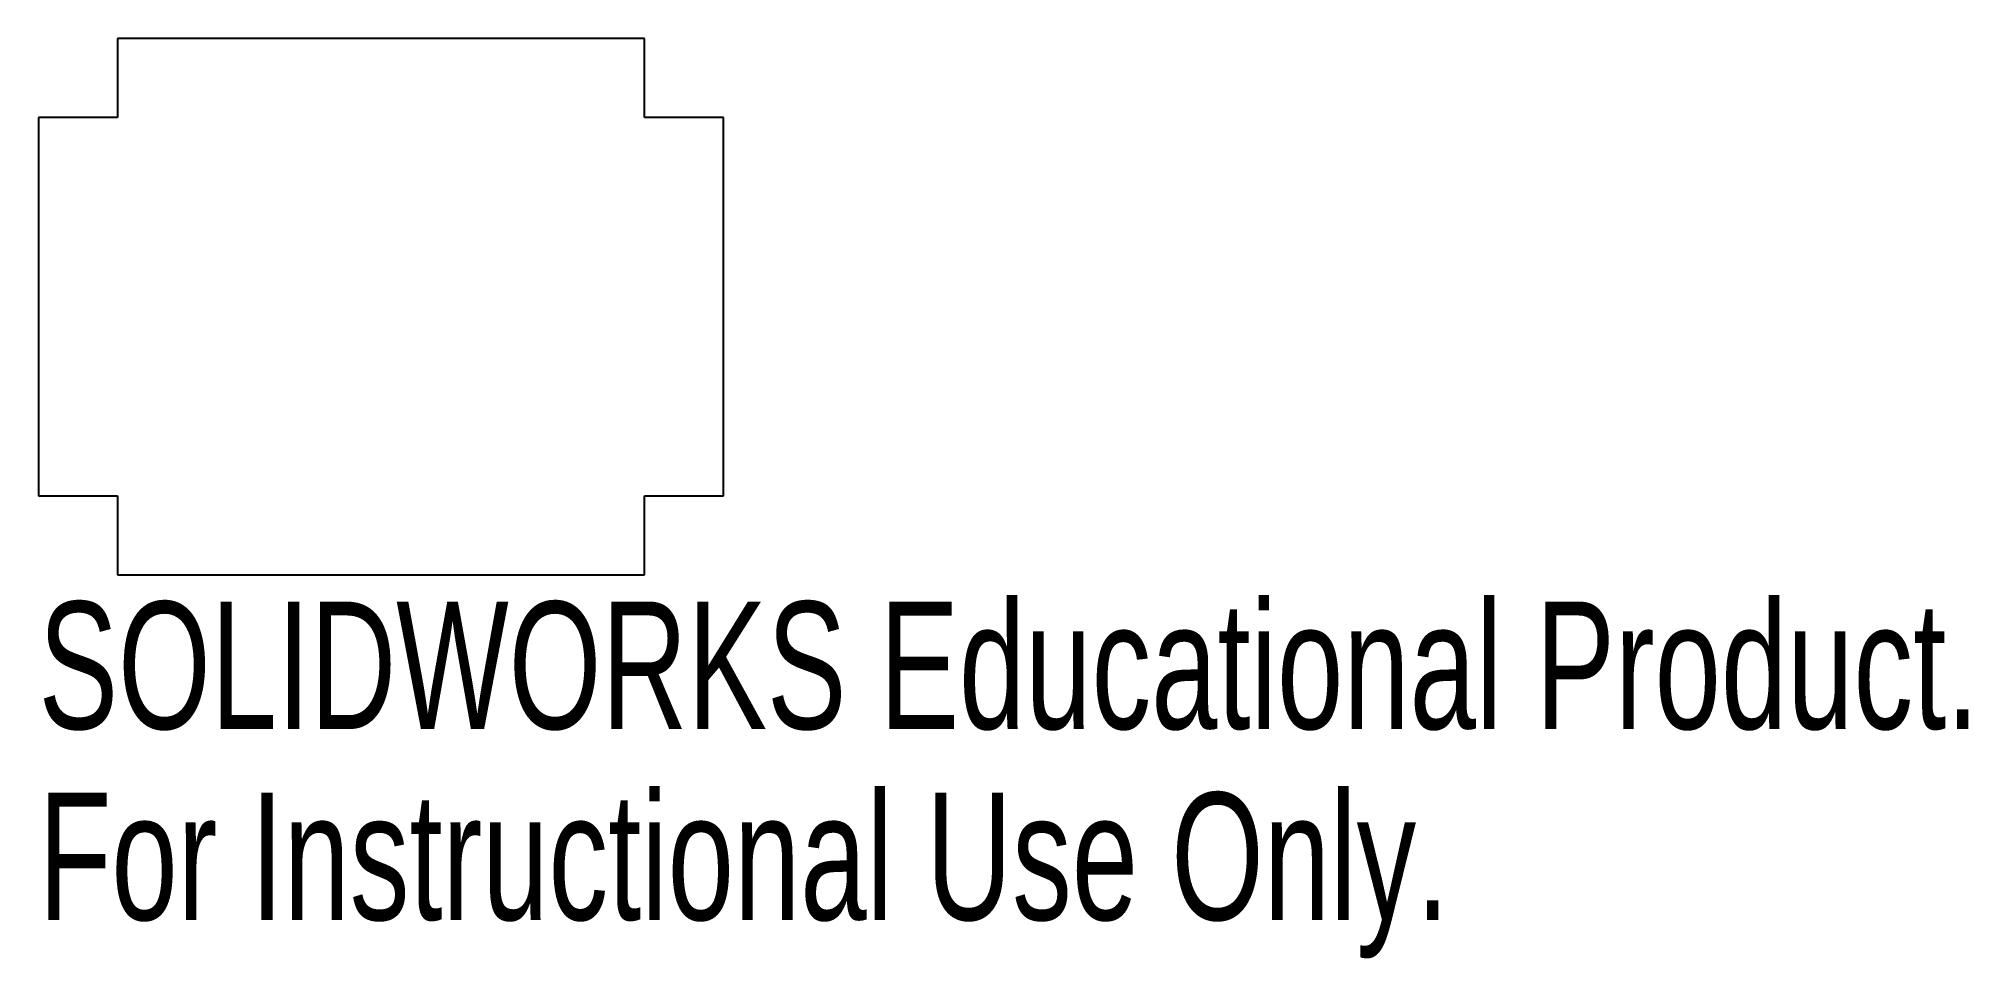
# Model space of a CAD drawing. Header units: millimetres. Extents: x -13 to 60.3, y -24.7 to 10.2.
import ezdxf

# ---------------------------------------------------------------- set-up
doc = ezdxf.new("R2010")
doc.units = ezdxf.units.MM
doc.styles.add('SLDTEXTSTYLE0', font='TXT', dxfattribs={"width": 0.7})

msp = doc.modelspace()

# ---------------------------------------------------------------- linework, layer by layer
at = {"color": 7, "linetype": 'Continuous', "lineweight": 25}
for p, q in [((-10, 10.175), (-10, 7.175)), ((10, 10.175), (-10, 10.175)), ((10, 7.175), (10, 10.175)), ((-10, 7.175), (-13, 7.175)), ((-13, 7.175), (-13, -7.175)), ((13, 7.175), (10, 7.175)), ((13, -7.175), (13, 7.175)), ((-13, -7.175), (-10, -7.175)), ((-10, -7.175), (-10, -10.175)), ((10, -10.175), (10, -7.175)), ((10, -7.175), (13, -7.175)), ((-10, -10.175), (10, -10.175))]:
    msp.add_line(p, q, dxfattribs=at)

# ---------------------------------------------------------------- texts
at = {"color": 7, "linetype": 'Continuous', "char_height": 4.83362, "attachment_point": 1, "style": 'SLDTEXTSTYLE0'}
for s, insert in [('SOLIDWORKS Educational Product.', (-13, -11.195)), ('For Instructional Use Only.', (-13, -18.445))]:
    msp.add_mtext(s, dxfattribs=dict(at, insert=insert))

doc.saveas('drawing.dxf')
